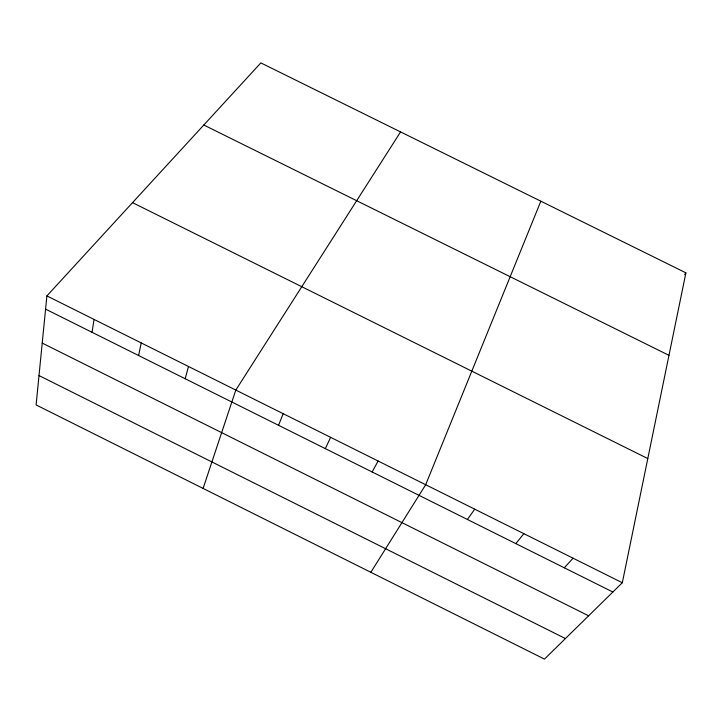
<?xml version="1.0" encoding="UTF-8"?>
<svg xmlns="http://www.w3.org/2000/svg" width="722" height="722" viewBox="0 0 722 722"><rect width="100%" height="100%" fill="white"/><g stroke="black" fill="none" stroke-linecap="round" stroke-linejoin="round"><path stroke-width="1.08" d="M46.894 295.912L36.1 404.916L544.469 659.105L622.319 582.744L685.9 272.844L260.841 62.895L46.894 295.912L622.319 582.744M92.064 332.31L94.031 319.404M138.597 355.513L141.232 342.932M185.193 378.743L188.487 366.487M203.099 488.415L235.805 390.079L400.584 131.909M278.548 425.303L283.186 413.697M540.841 201.194L425.682 484.724L370.846 572.293M325.315 448.624L330.622 437.342M372.137 471.971L378.12 461.015M467.387 519.47L474.742 509.181M684.627 274.522L685.9 272.844M515.824 543.621L523.865 533.666M564.315 567.799L573.06 558.187M203.803 125.014L668.969 355.341M132.523 202.647L647.796 458.56M45.585 309.133L612.87 592.013M42.228 343.085L588.611 615.803M39.006 375.566L565.416 638.555"/></g></svg>
